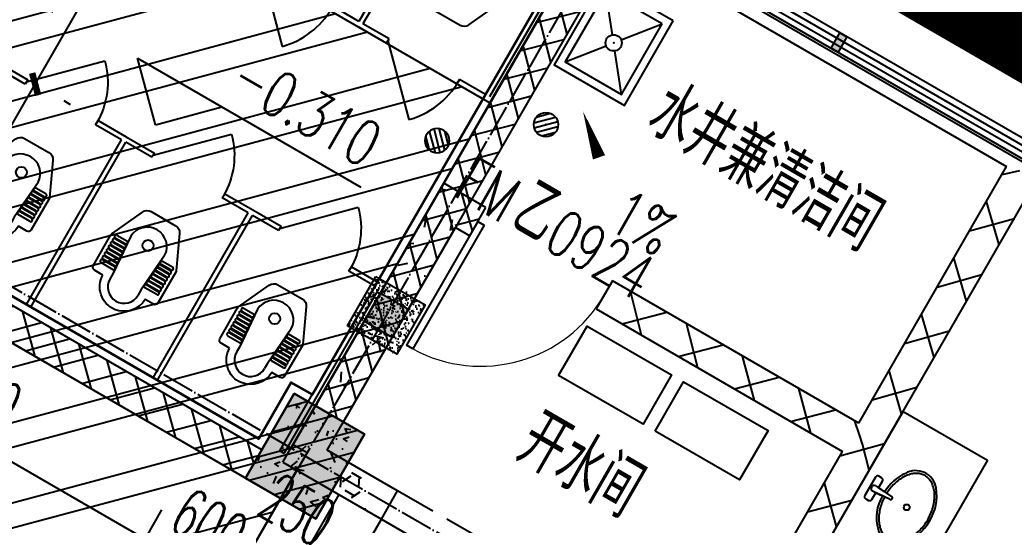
# Model space of a CAD drawing. Header units: millimetres. Extents: x 216654360 to 218309126, y 218099985 to 219647706.
# Drawn here: x 217932812 to 217938932, y 218953187 to 218956292 of the extents above; entities that cross this region are included whole.
import ezdxf
from ezdxf.xclip import XClip

# ---------------------------------------------------------------- set-up
doc = ezdxf.new("R2010")
doc.units = ezdxf.units.MM
doc.header["$LTSCALE"] = 1000
doc.header["$XCLIPFRAME"] = 0
doc.linetypes.add('DASH', pattern=[0.35, 0.25, -0.1])
doc.linetypes.add('DOTE', pattern=[2.4200000000000004, 2, -0.2, 0.02, -0.2])
for name, color, linetype in [('A-ANNO-DIMS', 3, 'Continuous'), ('A-ANNO-DOTE', 1, 'DOTE'), ('A-ANNO-IDEN', 3, 'Continuous'), ('A-ANNO-IDEN-LEVL', 3, 'Continuous'), ('A-ANNO-TXT', 7, 'Continuous'), ('A-COLU', 2, 'Continuous'), ('A-COLU-CONC', 2, 'Continuous'), ('A-DOOR', 4, 'Continuous'), ('A-DOOR-FM', 181, 'Continuous'), ('A-DOOR-HOLE', 161, 'Continuous'), ('A-FLOR-SPCL', 245, 'Continuous'), ('A-FLOR-STRS', 51, 'Continuous'), ('A-FLOR-TPTN', 135, 'Continuous'), ('A-FM-IDEN', 181, 'Continuous'), ('A-WALL', 2, 'Continuous'), ('A-WALL-CURT', 111, 'Continuous'), ('A-WALL-FIL', 2, 'Continuous'), ('A-WALL-MSNW', 2, 'Continuous'), ('A-WALL-PATT', 252, 'Continuous'), ('A-WALL-SHEA', 2, 'Continuous'), ('PUB_HATCH', 8, 'Continuous'), ('PUB_TEXT', 7, 'Continuous'), ('WINDOW', 4, 'Continuous'), ('洁具', 7, 'Continuous'), ('现状植物', 3, 'Continuous')]:
    doc.layers.add(name, color=color, linetype=linetype)
doc.layers.add('内装控制线', color=6, linetype='Continuous', lineweight=35)
doc.styles.add('_TCH_DIM_T3', font='SIMPLEX.shx', dxfattribs={"width": 0.5647058823529413, "bigfont": 'GBCBIG.shx'})
doc.styles.add('A_DIM', font='SIMPLEX', dxfattribs={"width": 0.7, "bigfont": 'HZ'})
doc.styles.add('AUDIT_D_250603204042-0', font='SIMPLEX', dxfattribs={"width": 0.7, "bigfont": 'HZ'})
doc.styles.get("Standard").update_dxf_attribs({"font": 'gbenor.shx', "bigfont": 'gbcbig.shx'})
doc.dimstyles.new('_TCH_ARCH&&100', dxfattribs={"dimtxt": 297.5, "dimasz": 100, "dimexe": 250, "dimexo": 300, "dimgap": 126.25, "dimtad": 1, "dimdec": 0, "dimzin": 0, "dimdsep": 46, "dimtxsty": '_TCH_DIM_T3', "dimblk": 'ARCHTICK', "dimcen": 0.09, "dimclrt": 7, "dimazin": 2, "dimtfac": 1, "dimtdec": 0, "dimtix": 1, "dimtmove": 2, "dimatfit": 3, "dimfxl": 100, "dimtolj": 1, "dimtzin": 0, "dimarcsym": 0})
pattern_1 = [(45, (100, 0), (-100.0001016555733, 100.0001016555733), []), (135, (100, 0), (-100.0001016555733, -100.0001016555733), [])]
pattern_2 = [(45, (-6165679.106576437, -59482.65594915766), (-200.0002033111466, 200.0002033111467), []), (135, (-6165679.106576437, -59482.65594915766), (-200.0002033111467, -200.0002033111466), [])]
pattern_3 = [(0, (-6165525.106576437, -59848.65594915766), (600, 1200), [0, -1200]), (0, (-6166227.106576437, -60010.65594915766), (600, 1200), [0, -1200]), (0, (-6165837.106576437, -60022.65594915766), (600, 1200), [0, -1200]), (0, (-6165411.106576437, -59668.65594915766), (600, 1200), [0, -1200]), (0, (-6165909.106576437, -60082.65594915766), (600, 1200), [0, -1200]), (0, (-6165291.106576437, -58912.65594915766), (600, 1200), [0, -1200]), (0, (-6165657.106576437, -59008.65594915766), (600, 1200), [0, -1200]), (0, (-6165465.106576437, -59158.65594915766), (600, 1200), [0, -1200]), (0, (-6166443.106576437, -59182.65594915766), (600, 1200), [0, -1200]), (0, (-6165855.106576437, -59236.65594915766), (600, 1200), [0, -1200]), (0, (-6166083.106576437, -59542.65594915766), (600, 1200), [0, -1200]), (0, (-6166071.106576437, -59992.65594915766), (600, 1200), [0, -1200]), (0, (-6165621.106576437, -60040.65594915766), (600, 1200), [0, -1200]), (0, (-6165291.106576437, -59512.65594915766), (600, 1200), [0, -1200]), (0, (-6166413.106576437, -59698.65594915766), (600, 1200), [0, -1200]), (0, (-6166311.106576437, -59494.65594915766), (600, 1200), [0, -1200]), (0, (-6165843.106576437, -59578.65594915766), (600, 1200), [0, -1200]), (0, (-6166011.106576437, -59752.65594915766), (600, 1200), [0, -1200]), (0, (-6166107.106576437, -59356.65594915766), (600, 1200), [0, -1200]), (0, (-6165957.106576437, -58906.65594915766), (600, 1200), [0, -1200]), (0, (-6166365.106576437, -59950.65594915766), (600, 1200), [0, -1200]), (0, (-6165705.106576437, -59152.65594915766), (600, 1200), [0, -1200]), (0, (-6166263.106576437, -59134.65594915766), (600, 1200), [0, -1200]), (0, (-6166359.106576437, -58978.65594915766), (600, 1200), [0, -1200]), (130.601294, (-6165364.820860437, -59288.37023715767), (-2999.999966861969, 3600.000015739533), [52.683108, -22074.222]), (18.4349488, (-6165450.535144437, -59265.51309315766), (2999.999988936139, 1199.999991146445), [54.21048, -7535.2558]), (90, (-6165450.535144437, -59316.94166115766), (600.0000000000001, 1200), [51.428568, -2348.5713]), (161.565051, (-6165399.106576437, -59334.08452515766), (-3000.000015105215, 1199.999910544823), [54.21048, -7535.2558]), (53.1301023, (-6165399.106576437, -59334.08452515766), (600.0000011342403, 1199.99999943288), [57.14286, -5942.856999999999]), (135, (-6165353.392288437, -59945.51298915767), (-600.0000725322863, 1199.999918790402), [48.48732, -3345.6252]), (45, (-6165421.963720437, -59945.51298915767), (599.9999961647541, 1199.999995157935), [48.48732, -3345.6252]), (135, (-6165387.678004437, -59979.79878915766), (-600.0000725322863, 1199.999918790402), [48.48732, -3345.6252]), (45, (-6165387.678004437, -59979.79878915766), (599.9999961647541, 1199.999995157935), [48.48732, -3345.6252]), (116.565051, (-6165930.535096437, -59139.79880115766), (-0.0001043859734650709, 2399.999934707041), [63.88765199999999, -1277.753]), (180, (-6165959.106496437, -59082.65595315766), (-599.9999999999998, 1200), [68.571432, -1131.4285]), (63.43494880000001, (-6166056.249376437, -59139.79880115766), (5.432290706153253e-06, 2399.999988372672), [63.887652, -1277.753]), (116.565051, (-6166027.677976437, -59196.94166115766), (-0.0001043859734650709, 2399.999934707041), [63.88765199999999, -1277.753]), (0, (-6166027.677976437, -59196.94166115766), (600, 1200), [68.571432, -1131.4285]), (63.43494880000001, (-6165959.106496437, -59196.94166115766), (5.432290706153253e-06, 2399.999988372672), [63.887652, -1277.753]), (107.102728, (-6165479.106580437, -59545.51302915766), (-1799.999931184909, 6000.000009680287), [77.72269200000001, -32565.805]), (143.972626, (-6165501.963724437, -59471.22737715767), (-11399.99985547618, 8399.999990492668), [77.72269200000001, -16244.04]), (180, (-6165564.820864437, -59425.51308915766), (-599.9999999999998, 1200), [74.285712, -1125.7142]), (36.02737329999999, (-6165701.963716437, -59471.22737715767), (11399.99991575318, 8399.99990944439), [77.722692, -16244.04]), (71.5650511, (-6165724.820860437, -59539.79874915766), (1800.000009240657, 5999.99998966958), [72.280632, -7517.185600000001]), (107.102728, (-6165701.963716437, -59614.08450915766), (-1799.999931184909, 6000.000009680287), [77.72269200000001, -32565.805]), (143.972626, (-6165639.106576437, -59659.79874915766), (-11399.99985547618, 8399.999990492668), [77.72269200000001, -16244.04]), (0, (-6165639.106576437, -59659.79874915766), (600, 1200), [74.285712, -1125.7142]), (36.02737329999999, (-6165564.820864437, -59659.79874915766), (11399.99991575318, 8399.99990944439), [77.722692, -16244.04]), (71.5650511, (-6165501.963724437, -59614.08450915766), (1800.000009240657, 5999.99998966958), [72.280632, -7517.185600000001]), (150.255118, (-6165467.678008437, -58985.51309715767), (-1800.000004260273, 1199.999985130039), [46.07004, -9628.639200000001]), (90, (-6165507.678004437, -59008.37022915766), (600.0000000000001, 1200), [45.714288, -2354.2855]), (29.7448813, (-6165507.678004437, -59008.37022915766), (1800.000001060037, 1199.999994395642), [46.07004, -9628.639200000001]), (116.565051, (-6165747.678004437, -59836.94166915766), (-0.0001043859734650709, 2399.999934707041), [63.88765199999999, -1277.753]), (168.690067, (-6165776.249428437, -59779.79874915766), (-5400.000004006199, 1199.999969888218), [58.274508, -12179.371]), (41.18592510000001, (-6165879.106576437, -59808.37014915766), (14999.99990911732, 13199.99988457684), [60.743688, -25451.604]), (90, (-6165879.106576437, -59865.51306915766), (600.0000000000001, 1200), [57.14286, -2342.857]), (138.814074, (-6165833.392288437, -59905.51302915766), (-14999.99973338043, 13200.0000840726), [60.743688, -25451.604]), (16.6992442, (-6165833.392288437, -59905.51302915766), (19799.99985103278, 5999.99993715613), [59.6589, -24997.075]), (60.9453959, (-6165776.249428437, -59888.37018915766), (599.9999984077513, 1199.99998938541), [58.83217200000001, -24650.679]), (109.983106, (-6166250.535136437, -59334.08452515766), (-3000.000011299861, 8399.999977770043), [66.88400399999996, -28024.39499999999]), (155.556045, (-6166273.392256437, -59271.22737315766), (-7800.000029732115, 3599.999925205931), [69.045972, -28930.263]), (24.4439547, (-6166399.106536437, -59271.22737315766), (7800.000003890955, 3599.999982684802), [69.045972, -28930.263]), (70.01689340000001, (-6166421.963656438, -59334.08452515766), (3000.000009044286, 8399.999979161448), [66.88400399999999, -28024.395]), (109.983106, (-6166399.106536437, -59396.94166515766), (-3000.000011299861, 8399.999977770043), [66.88400399999996, -28024.39499999999]), (160.016893, (-6166336.249336437, -59419.79880915766), (-3000.000001763259, 1199.999945333349), [66.88400399999999, -13978.755]), (19.9831065, (-6166336.249336437, -59419.79880915766), (2999.999983528817, 1199.999998096056), [66.88400399999999, -13978.755]), (70.01689340000001, (-6166273.392256437, -59396.94166515766), (3000.000009044286, 8399.999979161448), [66.88400399999999, -28024.395]), (122.005383, (-6165804.820864437, -59442.65595315766), (-600.0000805229399, 1199.999938741572), [53.908464, -11266.868]), (18.4349488, (-6165884.820856437, -59414.08451715767), (2999.999988936139, 1199.999991146445), [54.21048, -7535.2558]), (90, (-6165884.820856437, -59465.51309715767), (600.0000000000001, 1200), [51.428568, -2348.5713]), (161.565051, (-6165833.392288437, -59482.65594915766), (-3000.000015105215, 1199.999910544823), [54.21048, -7535.2558]), (54.46232220000002, (-6165833.392288437, -59482.65594915766), (4199.999993914518, 5999.999991012131), [49.15614, -20596.423]), (116.565051, (-6166153.392256437, -59734.08450915766), (-0.0001043859734650709, 2399.999934707041), [63.88765199999999, -1277.753]), (180, (-6166181.963656438, -59676.94158915766), (-599.9999999999998, 1200), [62.85714, -1137.1428]), (59.0362434, (-6166279.106536437, -59734.08450915766), (600.000001953063, 1199.999994175555), [66.63945599999997, -13927.64399999999]), (120.963756, (-6166244.820856437, -59791.22730915766), (-600.0000819959288, 1199.999944893199), [66.639456, -13927.644]), (0, (-6166244.820856437, -59791.22730915766), (600, 1200), [62.85714, -1137.1428]), (63.43494880000001, (-6166181.963656438, -59791.22730915766), (5.432290706153253e-06, 2399.999988372672), [63.887652, -1277.753])]

# ---------------------------------------------------------------- blocks, each defined once
blk = doc.blocks.new('123sfg')
at = {"layer": 'A-FLOR-STRS', "color": 1, "linetype": 'DASH', "const_width": 0.5}
blk.add_lwpolyline([(-435.7520347369718, -1148.388286254316), (-511.1115516244317, -1148.388286254316), (-511.3552337155952, -1165.729753827507), (-511.0830312329153, -1166.330356907861), (-509.862566358549, -1167.165920006349), (-509.899666979044, -1175.035179553675), (-511.2151629207592, -1175.819181181321), (-511.5013152034771, -1176.37444855023), (-511.8447741047139, -1217.800621691689), (-511.7709169440395, -1218.378271135507), (-511.5875886529493, -1218.902143048302), (-509.7669051376688, -1219.661976483888), (-509.385862355567, -1219.696680274913), (-508.9938257462936, -1221.561295600962), (-505.3071537641226, -1224.627778107655), (-496.1454937860653, -1225.778210952126), (-492.040455449508, -1227.508854247053), (-490.6770727478661, -1229.040993421052), (-491.1780902189776, -1234.403478215337), (-491.8354530945844, -1240.873174603801), (-495.3054724940848, -1245.831589563697), (-496.0934880015939, -1248.609740337537), (-498.2702817226327, -1262.571470302767), (-497.9822436700924, -1324.142034435703)], dxfattribs=at)
blk = doc.blocks.new('$plan$00003675')
at = {"layer": '洁具'}
for p, q in [((-9.98338611170766, -147.294690905168), (-18.82544915616745, -28.28810855087067)), ((18.82544915616745, -28.28810855087067), (9.98338611170766, -147.294690905168))]:
    blk.add_line(p, q, dxfattribs=at)
blk.add_lwpolyline([(17.21227861373336, -50), (65, -50, 0.4142135623731127), (80, -35), (80, -15, 0.414213562373095), (65, 0), (-65, 0, 0.4142135623732016), (-80, -15), (-80, -35, 0.4142135623730063), (-65, -50), (-17.21227861376246, -50), (-13.73909019282655, -94.74391506761822, 0.2000820524666615), (-205.3503878256015, -174.0703925840789, 0.4238671991985411), (-199.3807477268856, -351.3191037219549, 0.3580938266346115), (193.8476373472295, -356.7566292069932, 0.5197597231666006), (176.7114247889185, -147.82478565368, 0.149540415780804), (13.88741631114317, -94.74979396126946), (17.21227861375155, -50)], format="xyb", close=True, dxfattribs=at)
blk.add_circle((0, -259.4733301022789), 18, dxfattribs=at)
for centre, radius, start, end in [((0, -28.28810855087067), 18.82544915616847, 0, 180), ((0, -146.7184949795628), 9.999999999999993, 183.3031889674213, 356.6968110325787)]:
    blk.add_arc(centre, radius, start, end, dxfattribs=at)
blk.add_open_spline([(-13.14822788414313, -109.7322732743196), (-20.7509004426538, -110.0319813943352), (-28.33031368351658, -110.5918585287436), (-49.08088720074738, -112.8465895592817), (-62.11829754058272, -115.0825559898658), (-87.37283540482167, -121.0667427790177), (-99.58942610296072, -124.814915873154), (-122.8036876142432, -133.6808774613892), (-133.8007311488909, -138.7985351800889), (-154.2229395394097, -150.2042050586606), (-163.6473495682003, -156.491851335275), (-180.6376634400513, -169.9883260680363), (-188.2028132991982, -177.1962519229855), (-201.2777944742993, -192.2519365710759), (-206.7875049107242, -200.0980508594366), (-215.6608816990629, -216.1545459485205), (-219.0260712762829, -224.3634254444187), (-223.6082160471997, -240.9281328006036), (-224.8276779515145, -249.2848460216337), (-225.1383386410307, -266.0038757433067), (-224.2297883689462, -274.3692483405466), (-220.2727095857845, -290.9750951724272), (-217.2217886728176, -299.2169097594451), (-208.9727471965598, -315.3753498761944), (-203.7728400524647, -323.2906783857907), (-191.297874393058, -338.5267015632999), (-184.0227537697356, -345.8456745357398), (-167.5777162456943, -359.6041310970904), (-158.4085167507001, -366.0426055415737), (-138.4502176309761, -377.78353496005), (-127.6618883671763, -383.0855677186046), (-104.8102462445386, -392.3459497228905), (-92.74757826223504, -396.304146716051), (-67.74057017016457, -402.7255575730233), (-54.79677671569516, -405.1887167852692), (-28.45151007635286, -408.527677898237), (-15.05053532638703, -409.403460406611), (11.76991484969039, -409.5351461433165), (25.18890587295755, -408.7910486900946), (51.60564455433632, -405.7105612723244), (64.60289599583484, -403.3741888751101), (89.75045285740634, -397.1966023347632), (101.9002172505134, -393.3554385777534), (124.9565523744968, -384.314646852974), (135.8624881856667, -379.1151587245695), (156.0818092309928, -367.5604636854696), (165.3944324805634, -361.2056466440699), (182.1455632552097, -347.592239756239), (189.583331171918, -340.3345987892972), (202.3944621394039, -325.1979150525003), (207.7677818664815, -317.3205532530119), (216.3660551335488, -301.2178188714315), (219.5926498521294, -292.9938645319489), (223.8990946956619, -276.4101294087595), (224.9814115243789, -268.0492616943229), (225.0181141273642, -251.3295727055956), (223.9725296014221, -242.9676827522781), (219.7399338182295, -226.3790894647536), (216.5504693527764, -218.151245352914), (208.0259609936038, -202.0364685594832), (202.6892447510618, -194.1509299904283), (189.9490060793469, -178.9929403833085), (182.5455053521728, -171.7221794650686), (165.8587992250395, -158.0778197156033), (156.5763291231997, -151.7051823582005), (136.411818862427, -140.1108764674864), (125.5305425281986, -134.8896044565918), (102.5170506243594, -125.8022120829555), (90.38547205436043, -121.9362340948283), (65.2671605812211, -115.7069897765468), (52.28096986599849, -113.3437747042917), (30.50639608118217, -110.7581068582804), (21.84252989321249, -110.0750149733649), (13.14822788411402, -109.7322732743196)], degree=3, knots=[4.769666502918462, 4.769666502918462, 4.769666502918462, 4.769666502918462, 4.869141429382308, 4.869141429382308, 5.044300173666024, 5.044300173666024, 5.219458917949741, 5.219458917949741, 5.394617662233457, 5.394617662233457, 5.569776406517173, 5.569776406517173, 5.744935150800889, 5.744935150800889, 5.920093895084605, 5.920093895084605, 6.095252639368321, 6.095252639368321, 6.270411383652037, 6.270411383652037, 6.445570127935754, 6.445570127935754, 6.62072887221947, 6.62072887221947, 6.795887616503186, 6.795887616503186, 6.971046360786902, 6.971046360786902, 7.146205105070618, 7.146205105070618, 7.321363849354334, 7.321363849354334, 7.49652259363805, 7.49652259363805, 7.671681337921767, 7.671681337921767, 7.846840082205483, 7.846840082205483, 8.021998826489199, 8.021998826489199, 8.197157570772914, 8.197157570772914, 8.37231631505663, 8.37231631505663, 8.547475059340345, 8.547475059340345, 8.72263380362406, 8.72263380362406, 8.897792547907775, 8.897792547907775, 9.07295129219149, 9.07295129219149, 9.248110036475206, 9.248110036475206, 9.42326878075892, 9.42326878075892, 9.598427525042636, 9.598427525042636, 9.773586269326351, 9.773586269326351, 9.948745013610067, 9.948745013610067, 10.12390375789378, 10.12390375789378, 10.2990625021775, 10.2990625021775, 10.47422124646121, 10.47422124646121, 10.64937999074493, 10.64937999074493, 10.82453873502864, 10.82453873502864, 10.93829676503048, 10.93829676503048, 10.93829676503048, 10.93829676503048], dxfattribs=at)
blk = doc.blocks.new('A$Cbd128c3d')
at = {"layer": 'A-COLU'}
h = blk.add_hatch(color=256, dxfattribs=at)
h.dxf.hatch_style = 1
h.paths.add_polyline_path([(3599.999999999942, -240), (4099.999999999942, -240), (4099.999999999942, -840), (3599.999999999942, -840)])
blk.add_lwpolyline([(3599.999999999942, -240), (4099.999999999942, -240), (4099.999999999942, -840), (3599.999999999942, -840)], close=True, dxfattribs=at)
blk = doc.blocks.new('2929sk')
at = {"layer": 'A-ANNO-DOTE', "ltscale": 0.1}
for p, q in [((-25708.41759934928, -98506.28522877552), (-25708.41759934928, -79972.76195832115)), ((-16719.25256192591, -91672.76195832115), (-75808.41759934928, -91672.76195832127))]:
    blk.add_line(p, q, dxfattribs=at)
at = {"rotation": 180}
blk.add_blockref('A$Cbd128c3d', (-21858.41759934928, -92212.76195832115), dxfattribs=at)
blk = doc.blocks.new('25tqdryui')
at = {"layer": 'A-COLU-CONC'}
h = blk.add_hatch(dxfattribs=at)
h.set_pattern_fill('混凝土', scale=10)
h.set_pattern_definition([(49.99999999999999, (0, 0), (71.72601826007535, -6.275213498259511), [7.5, -82.5]), (355, (0, 0), (-13.8751333613, 75.21921337000119), [6, -66]), (100.4514, (5.977168000000001, -0.522934), (57.85093817140216, 68.94395420609536), [6.374019000000001, -70.1142112]), (46.18420000000002, (0, 20), (106.7241048625644, -16.55190143290181), [11.25, -123.75]), (96.6356, (8.8936745, 18.6206693), (93.46627055487033, 97.41178709004417), [9.561028799999999, -105.1713]), (351.1842, (0, 20), (93.46619451336272, 97.41186009253246), [9, -99]), (21, (10, 15), (59.69070521184616, -40.26188906653388), [7.5, -82.5]), (326.0000000000001, (10, 15), (24.33153319215817, 72.5150045046853), [6, -66]), (71.4514, (14.9742233, 11.6448394), (84.02226285814899, 32.25304967099524), [6.374019000000001, -70.1142112]), (37.50000000000001, (0, 0), (1.215985531729067, 33.28938538313115), [0, -65.19999999999999, 0, -67, 0, -66.25]), (7.499999999999999, (0, 0), (26.30695374421486, 39.44117118823603), [0, -38.2, 0, -63.7, 0, -25.25]), (327.5, (-22.3, 0), (53.3822436172409, -2.255487173437976), [0, -25, 0, -78, 0, -103.5]), (317.5, (-32.3, 0), (58.31861693423862, 10.01049823323177), [0, -32.5, 0, -51.8, 0, -73.5])])
h.paths.add_polyline_path([(6523044.330466904, 268536.0957909399), (6523394.330466904, 268536.0957909399), (6523394.330466904, 268186.0957909399), (6523044.330466904, 268186.0957909399)])
h = blk.add_hatch(color=256, dxfattribs=at)
h.dxf.hatch_style = 1
h.paths.add_polyline_path([(6523119.330466904, 268461.0957909399), (6523319.330466904, 268461.0957909399), (6523319.330466904, 268261.0957909399), (6523119.330466904, 268261.0957909399)])
at = {"layer": 'A-COLU'}
for points in [[(6523044.330466904, 268536.0957909399), (6523394.330466904, 268536.0957909399), (6523394.330466904, 268186.0957909399), (6523044.330466904, 268186.0957909399)], [(6523119.330466904, 268461.0957909399), (6523319.330466904, 268461.0957909399), (6523319.330466904, 268261.0957909399), (6523119.330466904, 268261.0957909399)], [(6523119.330466904, 268461.0957909399), (6523319.330466904, 268461.0957909399), (6523319.330466904, 268261.0957909399), (6523119.330466904, 268261.0957909399)]]:
    blk.add_lwpolyline(points, close=True, dxfattribs=at)
blk = doc.blocks.new('123arrt')
at = {"layer": 'A-COLU'}
blk.add_blockref('25tqdryui', (4875.163105784915, 0), dxfattribs=at)
blk = doc.blocks.new('234eryayyui')
h = blk.add_hatch(color=251)
h.dxf.hatch_style = 1
h.paths.add_polyline_path([(6065420.674966354, 42391.641019584), (6065470.674966354, 42391.641019584), (6065470.67447537, 42281.641019584), (6065420.67447537, 42281.641019584)])
at = {"layer": 'WINDOW'}
blk.add_lwpolyline([(6065420.674966354, 42391.641019584), (6065470.674966354, 42391.641019584), (6065470.67447537, 42281.641019584), (6065420.67447537, 42281.641019584)], close=True, dxfattribs=at)
blk = doc.blocks.new('124ety6')
at = {"layer": 'A-COLU-CONC', "color": 7}
blk.add_blockref('234eryayyui', (8675.15709911734, 2.620882878545672e-06), dxfattribs=at)
blk = doc.blocks.new('$lvtry$00000191')
at = {"color": 0}
for p, q in [((-250, -50, 1e-08), (-39.04344047215272, -218.7652476222793, 1e-08)), ((39.04344047215272, -218.7652476222793, 1e-08), (250, -50, 1e-08)), ((-250, -450, 1e-08), (-39.04344047215272, -281.2347523777207, 1e-08)), ((39.04344047215272, -281.2347523777244, 1e-08), (250, -450, 1e-08))]:
    blk.add_line(p, q, dxfattribs=at)
at = {"color": 0, "elevation": 1e-08}
for points in [[(300, -500), (300, 0), (-300, 0), (-300, -500)], [(250, -450), (250, -50), (-250, -50), (-250, -450)]]:
    blk.add_lwpolyline(points, close=True, dxfattribs=at)
at = {"color": 0}
blk.add_circle((0, -250, 1e-08), 50, dxfattribs=at)
for p in [(0, -50, 1e-08), (0, -250, 1e-08)]:
    blk.add_point(p, dxfattribs=at)
blk = doc.blocks.new('$lvtry$00000171')
for p, q in [((-74.24621202462731, 10.60660171788186), (-10.60660171788186, 74.24621202462731)), ((-69.81875867368217, -27.39235180270043), (27.39235180242758, 69.81875867368217)), ((-53.03300858900184, -53.03300858886359), (53.03300858900184, 53.03300858886359)), ((-27.39235180242758, -69.81875867368217), (69.81875867368217, 27.39235180270043)), ((10.60660171788186, -74.24621202462731), (74.24621202462731, -10.60660171788186))]:
    blk.add_line(p, q)
blk.add_circle((0, 0), 75)
blk.add_point((0, 0))
blk = doc.blocks.new('$DorLib2D$00000114')
at = {"color": 0}
blk.add_line((0.4999999999999964, 3.552713678800501e-15), (-0.2071067811864751, 0.7071067811864857), dxfattribs=at)
blk.add_arc((0.5000000000013856, -1.154631945610163e-12), 1.000000000001696, 135, 180, dxfattribs=at)
blk = doc.blocks.new('$plan$00002878')
at = {"layer": '洁具', "color": 0}
for p, q in [((-197.5893991584308, -230.0463587915583), (-127.0837779579451, -230.0463587915583)), ((-120, -192.5), (-100, -450.0000000000291)), ((120, -192.5), (100, -450.0000000000291)), ((197.5893991584308, -230.0463587915583), (127.0837779579451, -230.0463587915583)), ((-197.5893991584016, -250.0463587915583), (-127.0837779579451, -250.0463587915583)), ((-197.5893991584308, -255.0463587915583), (-125.1420303851191, -255.0463587915583)), ((-197.5893991584016, -275.0463587915583), (-125.1420303851191, -275.0463587915292)), ((-197.5893991584308, -280.0463587915583), (-123.200282812264, -280.0463587915583)), ((-197.5893991584016, -300.0463587915583), (-123.2002828122932, -300.0463587915583)), ((-197.5893991584308, -305.0463587915583), (-121.2585352394963, -305.0463587915583)), ((197.5893991584308, -305.0463587915583), (121.2585352394963, -305.0463587915583)), ((197.5893991584308, -280.0463587915583), (123.200282812264, -280.0463587915583)), ((197.5893991584016, -300.0463587915583), (123.2002828122932, -300.0463587915583)), ((197.5893991584308, -255.0463587915583), (125.1420303851191, -255.0463587915583)), ((197.5893991584016, -275.0463587915583), (125.1420303851191, -275.0463587915292)), ((197.5893991584016, -250.0463587915583), (127.0837779579451, -250.0463587915583)), ((-197.5893991584016, -325.0463587915583), (-121.2585352394963, -325.0463587915583)), ((-197.5893991584308, -330.0463587915583), (-119.3167876666703, -330.0463587915583)), ((-197.5893991584016, -350.0463587915583), (-119.3167876666703, -350.0463587915583)), ((-197.5893991584308, -355.0463587915583), (-117.3750400938734, -355.0463587915583)), ((197.5893991584308, -355.0463587915583), (117.3750400938734, -355.0463587915583)), ((197.5893991584308, -330.0463587915583), (119.3167876666703, -330.0463587915583)), ((197.5893991584016, -350.0463587915583), (119.3167876666703, -350.0463587915583)), ((197.5893991584016, -325.0463587915583), (121.2585352394963, -325.0463587915583)), ((-197.5893991584016, -375.0463587915583), (-117.3750400938443, -375.0463587915583)), ((-197.5893991584308, -380.0463587915583), (-115.4332925210474, -380.0463587915583)), ((-197.5893991584016, -400.0463587915583), (-115.4332925210474, -400.0463587915583)), ((-197.5893991584308, -405.0463587915583), (-113.4915449482214, -405.0463587915583)), ((-197.5893991584016, -425.0463587915583), (-113.4915449482214, -425.0463587915583)), ((197.5893991584308, -405.0463587915583), (113.4915449482214, -405.0463587915583)), ((197.5893991584016, -425.0463587915583), (113.4915449482214, -425.0463587915583)), ((197.5893991584308, -380.0463587915583), (115.4332925210474, -380.0463587915583)), ((197.5893991584016, -400.0463587915583), (115.4332925210474, -400.0463587915583)), ((197.5893991584016, -375.0463587915583), (117.3750400938443, -375.0463587915583)), ((-100, -450.0000000000291), (-100, -486.3435219620296)), ((100, -450.0000000000291), (100, -486.3435219620296))]:
    blk.add_line(p, q, dxfattribs=at)
at = {"layer": '洁具'}
blk.add_lwpolyline([(-149.9999999999927, -486.3435219620296), (-210, -486.3435219620296, -0.4142135623729885), (-230, -466.3435219620296), (-230, -246.872255150869, -0.1080307041366527), (-228.1755325925624, -238.5265967001105), (-132.0295949985448, -29.1358538731256, -0.2930686843997553), (-86.59076351713156, 0), (86.59076351713156, 0, -0.2930686843997489), (132.0295949985448, -29.13585387312196), (228.1755325925624, -238.5265967001105, -0.1080307041366528), (230, -246.872255150869), (230, -466.3435219620296, -0.4142135623730951), (210, -486.3435219620296), (150, -486.3435219620296, -0.3704769387679618), (17.71147033309717, -633.7350115449481, -0.4404284666695213)], format="xyb", close=True, dxfattribs=at)
at = {"layer": '洁具', "color": 0}
blk.add_circle((0.6473819928360172, -190), 33.93437923681224, dxfattribs=at)
for centre, radius, start, end in [((-0.6006167570449179, -198.289265411353), 119.539651634164, 89.71212104449961, 177.2240986931284), ((0.600616757030366, -198.289265411353), 119.539651634164, 2.77590130687156, 90.28787895550037), ((-197.5893991584016, -240.0463587915583), 10, 90, 270), ((-127.0837779579451, -240.0463587915583), 10, 270, 90), ((127.0837779579451, -240.0463587915583), 10, 90, 270), ((197.5893991584016, -240.0463587915583), 10, 270, 90), ((-197.5893991584308, -265.0463587915583), 10, 90, 270), ((-197.5893991584308, -290.0463587915583), 10, 90, 270), ((-197.5893991584308, -315.0463587915583), 10, 90, 270), ((-125.1420303851191, -265.0463587915292), 10, 270, 90), ((-123.200282812264, -290.0463587915583), 10, 270, 90), ((-121.2585352394963, -315.0463587915583), 10, 270, 90), ((121.2585352394963, -315.0463587915583), 10, 90, 270), ((123.200282812264, -290.0463587915583), 10, 90, 270), ((125.1420303851191, -265.0463587915292), 10, 90, 270), ((197.5893991584308, -265.0463587915583), 10, 270, 90), ((197.5893991584308, -290.0463587915583), 10, 270, 90), ((197.5893991584308, -315.0463587915583), 10, 270, 90), ((-197.5893991584308, -340.0463587915583), 10, 90, 270), ((-197.5893991584308, -365.0463587915583), 10, 90, 270), ((-119.3167876666703, -340.0463587915583), 10, 270, 90), ((-117.3750400938443, -365.0463587915583), 10, 270, 90), ((117.3750400938443, -365.0463587915583), 10, 90, 270), ((119.3167876666703, -340.0463587915583), 10, 90, 270), ((197.5893991584308, -340.0463587915583), 10, 270, 90), ((197.5893991584308, -365.0463587915583), 10, 270, 90), ((-197.5893991584308, -390.0463587915583), 10, 90, 270), ((-197.5893991584308, -415.0463587915583), 10, 90, 270), ((-115.4332925210474, -390.0463587915583), 10, 270, 90), ((-113.4915449482214, -415.0463587915583), 10, 270, 90), ((113.4915449482214, -415.0463587915583), 10, 90, 270), ((115.4332925210474, -390.0463587915583), 10, 90, 270), ((197.5893991584308, -390.0463587915583), 10, 270, 90), ((197.5893991584308, -415.0463587915583), 10, 270, 90), ((0, -484.9908518361335), 100.0091481639029, 180.7749756292411, 359.2250243707589)]:
    blk.add_arc(centre, radius, start, end, dxfattribs=at)
blk = doc.blocks.new('A$C64048149')
at = {"layer": 'A-WALL-FIL'}
for p, q in [((-1261.44660982769, 1338.55339084068), (-1261.446609811857, 168.5533906712662)), ((-1261.446609854698, 1338.553390655012), (-1231.446609854698, 1338.553390653702)), ((-1231.446609865874, 1338.5533908332), (-1231.446609999985, 168.5533906968776)), ((-361.4466098546982, 1338.553390616071), (-361.4466099468991, 168.5533906535129)), ((-361.4466098546982, 1338.553390609901), (-331.4466098546982, 1338.553390608591)), ((-331.4466098546982, 1338.553390608591), (-331.4466099450365, 168.5533907719073)), ((-1046.446609068662, 138.5533906877681), (-1246.446609868668, 138.5533906575001)), ((-1231.446609999985, 168.5533906968776), (-1046.446609067731, 168.5533905499324)), ((-1046.446609067731, 168.5533905499324), (-1046.446609068662, 138.5533906877681)), ((-546.4466090686619, 138.5533906622441), (-546.4466090677306, 168.5533905244374)), ((-546.4466090677306, 168.5533905244374), (-361.4466099468991, 168.5533906535129)), ((-346.4466098733246, 138.553390612331), (-546.4466090686619, 138.5533906622441))]:
    blk.add_line(p, q, dxfattribs=at)
at = {"layer": 'A-DOOR', "xscale": -499.9999999999999, "yscale": 499.9999999999999, "zscale": 499.9999999999999, "rotation": 179.9999999971277}
blk.add_blockref('$DorLib2D$00000114', (-796.4466093713418, 153.5533906348719), dxfattribs=at)
at = {"layer": 'A-FLOR-TPTN', "rotation": 179.9999999938692}
blk.add_blockref('$plan$00002878', (-796.4466098584235, 460.1788833847604), dxfattribs=at)
blk = doc.blocks.new('13etrt5')
at = {"layer": 'A-WALL-PATT'}
h = blk.add_hatch(dxfattribs=at)
h.set_pattern_fill('钢筋混凝土', color=256, scale=50, style=0)
h.set_pattern_definition([(45, (0, 0), (-88.38834764831843, 88.38834764831844), []), (49.99999999999999, (0, 0), (358.6300913003767, -31.37606749129755), [37.5, -412.5]), (355, (0, 0), (-69.3756668065, 376.0960668500059), [30, -330]), (100.4514, (29.88584, -2.61467), (289.2546908570108, 344.7197710304768), [31.870095, -350.571056]), (46.18420000000002, (0, 100), (533.6205243128222, -82.75950716450905), [56.24999999999999, -618.7499999999999]), (96.6356, (44.4683725, 93.1033465), (467.3313527743517, 487.0589354502209), [47.805144, -525.8565]), (351.1842, (0, 100), (467.3309725668136, 487.0593004626623), [45, -495]), (21, (50, 75), (298.4535260592309, -201.3094453326694), [37.5, -412.5]), (326.0000000000001, (50, 75), (121.6576659607909, 362.5750225234265), [30, -330]), (71.4514, (74.8711165, 58.224197), (420.111314290745, 161.2652483549762), [31.870095, -350.571056]), (37.50000000000001, (0, 0), (6.079927658645334, 166.4469269156558), [0, -326, 0, -335, 0, -331.25]), (7.499999999999999, (0, 0), (131.5347687210743, 197.2058559411801), [0, -191, 0, -318.5, 0, -126.25]), (327.5, (-111.5, 0), (266.9112180862045, -11.27743586718988), [0, -125, 0, -390, 0, -517.5]), (317.5, (-161.5, 0), (291.5930846711931, 50.05249116615887), [0, -162.5, 0, -259, 0, -367.5])])
h.paths.add_polyline_path([(6034434.666021422, 53762.28041708402), (6033934.666021422, 53762.28041708402), (6033934.666021422, 53162.28041708402), (6034434.666021422, 53162.28041708402)])
at = {"layer": 'PUB_HATCH'}
h = blk.add_hatch(dxfattribs=at)
h.set_pattern_fill('多孔材料', color=256, scale=50, style=0)
h.set_pattern_definition(pattern_1)
h.paths.add_polyline_path([(6034084.667115241, 53762.28041708402), (6034284.667115241, 53762.28041708402), (6034284.670390617, 56962.28033904941), (6034084.670390617, 56962.2805437604)])
h = blk.add_hatch(dxfattribs=at)
h.set_pattern_fill('多孔材料', color=256, scale=50, style=0)
h.set_pattern_definition(pattern_1)
h.paths.add_polyline_path([(6030834.666021422, 53362.28041708448), (6030834.666021422, 53162.28041708448), (6033934.666021422, 53162.28041708448), (6033934.666021422, 53362.28041708448)])
at = {"layer": 'A-COLU'}
for p, q in [((6034434.666021422, 53762.28041708402), (6033934.666021422, 53762.28041708402)), ((6033934.666021422, 53762.28041708402), (6033934.666021422, 53162.28041708402)), ((6034434.666021422, 53162.28041708402), (6034434.666021422, 53762.28041708402)), ((6033934.666021422, 53162.28041708402), (6034434.666021422, 53162.28041708402))]:
    blk.add_line(p, q, dxfattribs=at)
at = {"layer": 'A-WALL-FIL'}
for p, q in [((6034084.667115243, 53762.28041699219), (6034084.670390617, 56962.2805437604)), ((6034284.66711524, 53762.28041699219), (6034284.670390617, 56962.28033904941)), ((6033934.666021423, 53362.28041709024), (6030834.666021423, 53362.28041709359)), ((6033934.666021423, 53162.28041708218), (6030834.666021423, 53162.2804170832))]:
    blk.add_line(p, q, dxfattribs=at)
at = {"layer": '内装控制线'}
blk.add_lwpolyline([(6028005.738030497, 53162.28041708448), (6028005.738030495, 53412.28031533047), (6026934.486976788, 53412.28051887398), (6026934.486976791, 56962.28056744695), (6027109.495358438, 56962.28036389919), (6027109.497503495, 57112.28039290324), (6029334.79178951, 57112.28039283041), (6029334.79104424, 55837.28041716715), (6029534.790574184, 55837.28041710434), (6029534.803700834, 57112.30153408624), (6034034.729555161, 57112.25925165002), (6034034.728416879, 53812.28041708402), (6033884.666021422, 53812.28041708402), (6033884.666021422, 53412.2795757967), (6029534.790809142, 53412.28041723857), (6029534.790809157, 54162.28046566929), (6029334.790809156, 54162.28046567575), (6029334.790809169, 53412.28041709062), (6029064.79080915, 53412.28041708929), (6029064.790809148, 53120.39379162661)], dxfattribs=at)
at = {"xscale": -1}
for p in [(6031903.283221806, 55773.71403554577), (6032803.283221846, 55773.71403564893)]:
    blk.add_blockref('A$C64048149', p, dxfattribs=at)
at = {"rotation": 180}
for p in [(6031003.282560505, 54750.83328217489), (6031903.282560544, 54750.83328207173), (6032803.282560583, 54750.83328196857)]:
    blk.add_blockref('A$C64048149', p, dxfattribs=at)
at = {"layer": 'A-FLOR-SPCL'}
for name, p, rotation in [('$lvtry$00000191', (6034309.680247724, 56612.08645994389, -1e-08), 89.99999998701225), ('$lvtry$00000171', (6034449.975463122, 55968.21690066042), 359.9731364711365)]:
    blk.add_blockref(name, p, dxfattribs=dict(at, rotation=rotation))
at = {"layer": 'A-FLOR-SPCL', "xscale": -0.9999999999999971, "rotation": 359.9242662331941}
blk.add_blockref('$lvtry$00000171', (6033919.369415262, 55548.31209680851), dxfattribs=at)
blk = doc.blocks.new('_ArchTick')
at = {"color": 0, "linetype": 'ByBlock', "const_width": 0.4}
blk.add_lwpolyline([(-0.5, -0.5), (0.5, 0.5)], dxfattribs=at)
blk = doc.blocks.new('*D272')
at = {"layer": 'A-ANNO-DIMS', "color": 0, "lineweight": -2, "transparency": 16777216}
for p, q in [((6069963.83313681, 38391.64098295205), (6069963.83313681, 39641.64049397221)), ((6070166.632107995, 39641.64049397221), (6070213.83313681, 39641.64049397221)), ((6070166.631359243, 38391.64098295205), (6070213.83313681, 38391.64098295205))]:
    blk.add_line(p, q, dxfattribs=at)
at = {"layer": 'Defpoints', "color": 0, "transparency": 16777216}
for p in [(6069866.632107995, 39641.64049397221), (6069963.83313681, 39641.64049397221), (6069866.631359243, 38391.64098295205)]:
    blk.add_point(p, dxfattribs=at)
at = {"layer": 'A-ANNO-DIMS', "color": 0, "lineweight": -2, "transparency": 16777216, "xscale": 100, "yscale": 100, "zscale": 100}
for p, rotation in [((6069963.83313681, 39641.64049397221), 90), ((6069963.83313681, 38391.64098295205), 270)]:
    blk.add_blockref('_ArchTick', p, dxfattribs=dict(at, rotation=rotation))
at = {"layer": 'A-ANNO-DIMS', "color": 7, "transparency": 16777216, "insert": (6069688.83313681, 39016.64073846311), "char_height": 297.5, "attachment_point": 5, "rotation": 90, "style": '_TCH_DIM_T3'}
blk.add_mtext('\\A1;1250', dxfattribs=at)
blk = doc.blocks.new('*D273')
at = {"layer": 'A-ANNO-DIMS', "color": 0, "lineweight": -2, "transparency": 16777216}
for p, q in [((6069963.833900534, 39641.64049397215), (6069963.833900534, 40941.62802854132)), ((6070166.63288669, 40941.62802854132), (6070213.833900534, 40941.62802854132)), ((6070166.632107995, 39641.64049397215), (6070213.833900534, 39641.64049397215))]:
    blk.add_line(p, q, dxfattribs=at)
at = {"layer": 'Defpoints', "color": 0, "transparency": 16777216}
for p in [(6069866.63288669, 40941.62802854132), (6069963.833900534, 40941.62802854132), (6069866.632107995, 39641.64049397215)]:
    blk.add_point(p, dxfattribs=at)
at = {"layer": 'A-ANNO-DIMS', "color": 0, "lineweight": -2, "transparency": 16777216, "xscale": 100, "yscale": 100, "zscale": 100}
for p, rotation in [((6069963.833900534, 40941.62802854132), 90), ((6069963.833900534, 39641.64049397215), 270)]:
    blk.add_blockref('_ArchTick', p, dxfattribs=dict(at, rotation=rotation))
at = {"layer": 'A-ANNO-DIMS', "color": 7, "transparency": 16777216, "insert": (6069688.833900534, 40291.63426125771), "char_height": 297.5, "attachment_point": 5, "rotation": 90, "style": '_TCH_DIM_T3'}
blk.add_mtext('\\A1;1300', dxfattribs=at)
blk = doc.blocks.new('*D401')
at = {"layer": 'A-ANNO-DIMS', "color": 0, "lineweight": -2, "transparency": 16777216}
for p, q in [((6072545.844556831, 37763.22272731875), (6072545.844556831, 37308.11598626612)), ((6072795.844556831, 37763.22272731875), (6072795.844556831, 37308.11598626612)), ((6072545.844556831, 37558.11598626612), (6072445.844556831, 37558.11598626612)), ((6072545.844556831, 37558.11598626612), (6072795.844556831, 37558.11598626612)), ((6072795.844556831, 37558.11598626612), (6072895.844556831, 37558.11598626612))]:
    blk.add_line(p, q, dxfattribs=at)
at = {"layer": 'Defpoints', "color": 0, "transparency": 16777216}
for p in [(6072545.844556831, 38063.22272731875), (6072795.844556831, 38063.22272731875), (6072795.844556831, 37558.11598626612)]:
    blk.add_point(p, dxfattribs=at)
at = {"layer": 'A-ANNO-DIMS', "color": 0, "lineweight": -2, "transparency": 16777216, "xscale": 100, "yscale": 100, "zscale": 100}
blk.add_blockref('_ArchTick', (6072545.844556831, 37558.11598626612), dxfattribs=at)
at = {"layer": 'A-ANNO-DIMS', "color": 0, "lineweight": -2, "transparency": 16777216, "xscale": 100, "yscale": 100, "zscale": 100, "rotation": 180}
blk.add_blockref('_ArchTick', (6072795.844556831, 37558.11598626612), dxfattribs=at)
at = {"layer": 'A-ANNO-DIMS', "color": 7, "transparency": 16777216, "insert": (6072670.844556831, 38183.11598626612), "char_height": 297.5, "attachment_point": 5, "style": '_TCH_DIM_T3'}
blk.add_mtext('\\A1;250', dxfattribs=at)
blk = doc.blocks.new('*D402')
at = {"layer": 'A-ANNO-DIMS', "color": 0, "lineweight": -2, "transparency": 16777216}
for p, q in [((6071945.858122321, 37763.22272731875), (6071945.858122321, 37308.11598626612)), ((6072545.844556831, 37763.22272731875), (6072545.844556831, 37308.11598626612)), ((6071945.858122321, 37558.11598626612), (6071845.858122321, 37558.11598626612)), ((6071945.858122321, 37558.11598626612), (6072545.844556831, 37558.11598626612)), ((6072545.844556831, 37558.11598626612), (6072645.844556831, 37558.11598626612))]:
    blk.add_line(p, q, dxfattribs=at)
at = {"layer": 'Defpoints', "color": 0, "transparency": 16777216}
for p in [(6071945.858122321, 38063.22272731875), (6072545.844556831, 38063.22272731875), (6072545.844556831, 37558.11598626612)]:
    blk.add_point(p, dxfattribs=at)
at = {"layer": 'A-ANNO-DIMS', "color": 0, "lineweight": -2, "transparency": 16777216, "xscale": 100, "yscale": 100, "zscale": 100}
blk.add_blockref('_ArchTick', (6071945.858122321, 37558.11598626612), dxfattribs=at)
at = {"layer": 'A-ANNO-DIMS', "color": 0, "lineweight": -2, "transparency": 16777216, "xscale": 100, "yscale": 100, "zscale": 100, "rotation": 180}
blk.add_blockref('_ArchTick', (6072545.844556831, 37558.11598626612), dxfattribs=at)
at = {"layer": 'A-ANNO-DIMS', "color": 7, "transparency": 16777216, "insert": (6072245.851339576, 37833.11598626612), "char_height": 297.5, "attachment_point": 5, "style": '_TCH_DIM_T3'}
blk.add_mtext('\\A1;600', dxfattribs=at)
blk = doc.blocks.new('*D403')
at = {"layer": 'A-ANNO-DIMS', "color": 0, "lineweight": -2, "transparency": 16777216}
for p, q in [((6069195.844556832, 37763.22272731875), (6069195.844556832, 37308.11598626612)), ((6071945.858122321, 37763.22272731875), (6071945.858122321, 37308.11598626612)), ((6069195.844556832, 37558.11598626612), (6071945.858122321, 37558.11598626612))]:
    blk.add_line(p, q, dxfattribs=at)
at = {"layer": 'Defpoints', "color": 0, "transparency": 16777216}
for p in [(6069195.844556832, 38063.22272731875), (6071945.858122321, 38063.22272731875), (6071945.858122321, 37558.11598626612)]:
    blk.add_point(p, dxfattribs=at)
at = {"layer": 'A-ANNO-DIMS', "color": 0, "lineweight": -2, "transparency": 16777216, "xscale": 100, "yscale": 100, "zscale": 100, "rotation": 180}
blk.add_blockref('_ArchTick', (6069195.844556832, 37558.11598626612), dxfattribs=at)
at = {"layer": 'A-ANNO-DIMS', "color": 0, "lineweight": -2, "transparency": 16777216, "xscale": 100, "yscale": 100, "zscale": 100}
blk.add_blockref('_ArchTick', (6071945.858122321, 37558.11598626612), dxfattribs=at)
at = {"layer": 'A-ANNO-DIMS', "color": 7, "transparency": 16777216, "insert": (6070570.851339577, 37833.11598626612), "char_height": 297.5, "attachment_point": 5, "style": '_TCH_DIM_T3'}
blk.add_mtext('\\A1;2750', dxfattribs=at)
blk = doc.blocks.new('*D457')
at = {"layer": 'A-ANNO-DIMS', "color": 0, "lineweight": -2, "transparency": 16777216}
for p, q in [((6072770.832078493, 42645.68900444673), (6072770.832078493, 43070.74270527938)), ((6074120.832065471, 42645.68900444673), (6074120.832065471, 43070.74270527938)), ((6072770.832078493, 42820.74270527938), (6074120.832065471, 42820.74270527938))]:
    blk.add_line(p, q, dxfattribs=at)
at = {"layer": 'Defpoints', "color": 0, "transparency": 16777216}
for p in [(6074120.832065471, 42820.74270527938), (6072770.832078493, 42345.68900444673), (6074120.832065471, 42345.68900444673)]:
    blk.add_point(p, dxfattribs=at)
at = {"layer": 'A-ANNO-DIMS', "color": 0, "lineweight": -2, "transparency": 16777216, "xscale": 100, "yscale": 100, "zscale": 100, "rotation": 180}
blk.add_blockref('_ArchTick', (6072770.832078493, 42820.74270527938), dxfattribs=at)
at = {"layer": 'A-ANNO-DIMS', "color": 0, "lineweight": -2, "transparency": 16777216, "xscale": 100, "yscale": 100, "zscale": 100}
blk.add_blockref('_ArchTick', (6074120.832065471, 42820.74270527938), dxfattribs=at)
at = {"layer": 'A-ANNO-DIMS', "color": 7, "transparency": 16777216, "insert": (6073445.832071982, 43095.74270527938), "char_height": 297.5, "attachment_point": 5, "style": '_TCH_DIM_T3'}
blk.add_mtext('\\A1;1350', dxfattribs=at)
blk = doc.blocks.new('*D458')
at = {"layer": 'A-ANNO-DIMS', "color": 0, "lineweight": -2, "transparency": 16777216}
for p, q in [((6074120.832065471, 42645.68900444673), (6074120.832065471, 43070.74270527938)), ((6075470.83205245, 42645.68900444673), (6075470.83205245, 43070.74270527938)), ((6074120.832065471, 42820.74270527938), (6075470.83205245, 42820.74270527938))]:
    blk.add_line(p, q, dxfattribs=at)
at = {"layer": 'Defpoints', "color": 0, "transparency": 16777216}
for p in [(6075470.83205245, 42820.74270527938), (6074120.832065471, 42345.68900444673), (6075470.83205245, 42345.68900444673)]:
    blk.add_point(p, dxfattribs=at)
at = {"layer": 'A-ANNO-DIMS', "color": 0, "lineweight": -2, "transparency": 16777216, "xscale": 100, "yscale": 100, "zscale": 100, "rotation": 180}
blk.add_blockref('_ArchTick', (6074120.832065471, 42820.74270527938), dxfattribs=at)
at = {"layer": 'A-ANNO-DIMS', "color": 0, "lineweight": -2, "transparency": 16777216, "xscale": 100, "yscale": 100, "zscale": 100}
blk.add_blockref('_ArchTick', (6075470.83205245, 42820.74270527938), dxfattribs=at)
at = {"layer": 'A-ANNO-DIMS', "color": 7, "transparency": 16777216, "insert": (6074795.832058961, 43095.74270527938), "char_height": 297.5, "attachment_point": 5, "style": '_TCH_DIM_T3'}
blk.add_mtext('\\A1;1350', dxfattribs=at)
blk = doc.blocks.new('$DorLib2D$00000001')
for p, q in [((0.45, 0.9750000000000001), (0.5000000000000002, 0.9750000000000001)), ((0.45, 0), (0.45, 0.9750000000000001)), ((0.5, 0), (0.5, 0.9750000000000001)), ((0.5, 0), (0.45, 0))]:
    blk.add_line(p, q)
at = {"lineweight": 13}
blk.add_arc((0.475, 0), 0.975, 91.4692835813538, 180, dxfattribs=at)
blk = doc.blocks.new('A$C04836B57')
h = blk.add_hatch()
h.set_pattern_fill('ANSI32', color=251, scale=100)
h.set_pattern_definition([(45, (-6165879.106576437, -59482.65594915765), (-336.7596045400933, 336.7596045400933), []), (45, (-6165654.600076437, -59482.65594915765), (-336.7596045400933, 336.7596045400933), [])])
edge = h.paths.add_edge_path()
edge.add_line((-93806.74076194037, -23891.01582656463), (-100673.4373654258, -23891.01599156326))
edge.add_line((-100673.4373654258, -23891.01599156326), (-100673.4219870726, -17291.0197903212))
edge.add_line((-100673.4219870726, -17291.0197903212), (-98133.13709999435, -17291.01962532845))
edge.add_line((-98133.13709999435, -17291.01962532845), (-98133.13737810124, -18541.02919732087))
edge.add_line((-98133.13737810124, -18541.02919732087), (-93433.42846856453, -18541.02703158677))
edge.add_line((-93433.42846856453, -18541.02703158677), (-93433.42581176851, -17391.02929940046))
edge.add_line((-93433.42581176851, -17391.02929940046), (-93433.19577457756, -17391.04147912645))
edge.add_line((-93433.19577457756, -17391.04147912645), (-93433.20651115384, -20965.82024458147))
edge.add_line((-93433.20651115384, -20965.82024458147), (-93333.25523686316, -20965.81023058342))
edge.add_line((-93333.25523686316, -20965.81023058342), (-93333.26880235411, -23765.83032686323))
at = {"layer": 'PUB_HATCH'}
h = blk.add_hatch(dxfattribs=at)
h.set_pattern_fill('多孔材料', color=256, scale=100, style=0)
h.set_pattern_definition(pattern_2)
h.paths.add_polyline_path([(-90416.56330011692, -19212.74399104106), (-90283.22996815853, -19212.78583633795), (-90283.16321419366, -17290.97264289905), (-90383.16432044934, -17265.97310577592), (-90483.16321434546, -17290.97348596561), (-90483.22649261728, -19112.72305287333)])
h = blk.add_hatch(dxfattribs=at)
h.set_pattern_fill('加气混凝土', color=256, scale=100, style=0)
h.set_pattern_definition(pattern_3)
h.paths.add_polyline_path([(-93433.26481226459, -21091.22763166675), (-93233.25785920862, -20891.227631677), (-93233.20292639732, -19311.09250431316), (-93433.19596947823, -19110.97388435769)])
h = blk.add_hatch(dxfattribs=at)
h.set_pattern_fill('多孔材料', color=256, scale=100, style=0)
h.set_pattern_definition(pattern_2)
h.paths.add_polyline_path([(-93233.20292639732, -19311.09250431316), (-93133.25877954159, -19311.15176566368), (-93133.14019063953, -19111.15180081811), (-93433.19596947823, -19110.97388435769)])
h = blk.add_hatch(dxfattribs=at)
h.set_pattern_fill('多孔材料', color=256, scale=100, style=0)
h.set_pattern_definition(pattern_2)
h.paths.add_polyline_path([(-90483.22649261728, -19112.72305287333), (-92233.14034885168, -19111.68545087778), (-92233.25893775374, -19311.68541572334), (-90483.23343957681, -19312.7230839117), (-90416.56330011692, -19212.74399104106)])
h = blk.add_hatch(dxfattribs=at)
h.set_pattern_fill('多孔材料', color=256, scale=100, style=0)
h.set_pattern_definition(pattern_2)
h.paths.add_polyline_path([(-90383.28942654189, -20957.89429834249), (-90283.2882686574, -20891.22763167352), (-90283.22996815853, -19212.78583633815), (-90416.56330011692, -19212.743991041), (-90483.23343957681, -19312.7230839117), (-90483.28826876357, -20891.22763167701)])
h = blk.add_hatch(dxfattribs=at)
h.set_pattern_fill('加气混凝土', color=256, scale=100, style=0)
h.set_pattern_definition(pattern_3)
h.paths.add_polyline_path([(-93433.26481226459, -21091.22763166675), (-92733.26201962866, -21091.22763166683), (-92733.26201962866, -20891.22763167874), (-93233.25785920862, -20891.227631677)])
blk.add_lwpolyline([(-93806.74076194037, -23891.01582656463), (-100673.4373654258, -23891.01599156326), (-100673.4219870726, -17291.0197903212), (-98133.13709999435, -17291.01962532845), (-98133.13737810124, -18541.02919732087), (-93433.42846856453, -18541.02703158677), (-93433.42581176851, -17391.02929940046), (-93433.19577457756, -17391.04147912645), (-93433.20651115384, -20965.82024458147), (-93333.25523686316, -20965.81023058342), (-93333.26880235411, -23765.83032686323)])
blk.add_lwpolyline([(-100673.4264466753, -23891.01583479169), (-93333.26232536882, -23891.01536547297), (-93333.26171384845, -21291.01477746145), (-100673.425835155, -21291.01524678017)], close=True)
at = {"layer": 'A-ANNO-IDEN'}
blk.add_lwpolyline([(-92516.62526118197, -18640.56442819769, 0, 0, 0), (-92911.5878916923, -18299.74747011764, 0, 80.00000000000001, 0), (-92684.45932886377, -18495.73883713994, 0, 0, 0)], format="xyseb", dxfattribs=at)
at = {"layer": 'A-ANNO-IDEN-LEVL'}
for p, q in [((-95149.74658384547, -19687.32905953225), (-95449.74658384547, -19387.32905953225)), ((-95449.74658384547, -19387.32905953225), (-93861.74658384547, -19387.32905953225)), ((-95149.74658384547, -19687.32905953225), (-94849.74658384547, -19387.32905953225))]:
    blk.add_line(p, q, dxfattribs=at)
at = {"layer": 'A-DOOR-HOLE', "linetype": 'DASH'}
for p, q in [((-90733.26201961003, -20891.22763167696), (-92733.26201961003, -20891.22763167696)), ((-92733.26201961003, -21091.22763167696), (-90733.26201961003, -21091.22763167696))]:
    blk.add_line(p, q, dxfattribs=at)
at = {"layer": 'A-FLOR-SPCL'}
blk.add_lwpolyline([(-89683.27638739534, -18912.78583619533), (-89683.27638720907, -19962.78583715235), (-90283.27638720907, -19962.78583729661), (-90283.27638739627, -18912.78583633819)], close=True, dxfattribs=at)
at = {"layer": 'A-WALL'}
for p, q in [((-90483.22649261728, -19112.72305287333), (-90483.16321434546, -17290.97348596561)), ((-90283.22996815853, -19212.78583633795), (-90283.16321419366, -17290.97264289905)), ((-93433.26481226459, -21091.22763166675), (-93433.19596947823, -19110.97388435769)), ((-93133.14019063953, -19111.15180081811), (-93433.19596947823, -19110.97388435769)), ((-93133.25877954159, -19311.15176566368), (-93133.14019063953, -19111.15180081811)), ((-92233.14034885168, -19111.68545087778), (-92233.25893775374, -19311.68541572334)), ((-90483.22649261728, -19112.72305287333), (-92233.14034885168, -19111.68545087778)), ((-90283.2882686574, -20891.22763167352), (-90283.22996815853, -19212.78583633815)), ((-93233.25785920862, -20891.227631677), (-93233.20292639732, -19311.09250431316)), ((-93233.20292639732, -19311.09250431316), (-93133.25877954159, -19311.15176566368)), ((-92233.25893775374, -19311.68541572334), (-90483.23343957681, -19312.7230839117)), ((-90483.28826876357, -20891.22763167701), (-90483.23343957681, -19312.7230839117)), ((-92733.26201962866, -20891.22763167874), (-93233.25785920862, -20891.227631677)), ((-92733.26201962866, -21091.22763166683), (-92733.26201962866, -20891.22763167874)), ((-93433.26481226459, -21091.22763166675), (-92733.26201962866, -21091.22763166683)), ((-93333.2620196091, -23891.03502590847), (-93333.26201960724, -21091.01492962865)), ((-93033.2620196091, -23891.03502590847), (-93033.2620196091, -21091.22763166679)), ((-92733.26201961003, -23891.03502590847), (-92733.26201961003, -21091.01492962882))]:
    blk.add_line(p, q, dxfattribs=at)
at = {"layer": 'A-WALL', "color": 7}
for points in [[(-92230.10657643713, -19780.98375498113), (-92230.10657643713, -19430.98375498113), (-91630.10657643713, -19430.98375498113), (-91630.10657643713, -19780.98375498113)], [(-91543.46531489305, -19781.00762581062), (-91543.46531489305, -19431.00762581062), (-90943.46531489305, -19431.00762581062), (-90943.46531489305, -19781.00762581062)]]:
    blk.add_lwpolyline(points, close=True, dxfattribs=at)
at = {"layer": 'A-WALL-CURT'}
for p, q in [((-66083.27438447252, -17091.01500706963), (-100408.4250410013, -17091.01490530548)), ((-100408.4250411103, -17127.68157197215), (-66083.27438446041, -17127.68167373639)), ((-100408.4250412183, -17164.34823863882), (-66083.27438456938, -17164.34834040258)), ((-100408.4250413273, -17201.01490530548), (-66083.27438479941, -17201.01500706989))]:
    blk.add_line(p, q, dxfattribs=at)
at = {"layer": 'A-WALL-MSNW'}
for p, q in [((-93133.27511498146, -17215.98239399563), (-90383.1663400624, -17215.97314983838)), ((-93133.27486287802, -17290.9823939952), (-90483.16321434546, -17290.97348596561))]:
    blk.add_line(p, q, dxfattribs=at)
at = {"layer": 'A-ANNO-DOTE'}
ref = blk.add_blockref('123sfg', (408074.6474547908, 1131835.749373674), dxfattribs=dict(at, xscale=1000, yscale=1000, zscale=1000))
XClip(ref).set_block_clipping_path([(-527.116253690554, -1244.4995262616217), (-408.074574071597, -1131.8357493736744)])
at = {"layer": 'A-COLU-CONC', "color": 7}
blk.add_blockref('124ety6', (-6165879.106576437, -59482.65594915766), dxfattribs=at)
at = {"layer": 'A-COLU-CONC'}
blk.add_blockref('13etrt5', (-6127517.92804103, -74453.29534671037), dxfattribs=at)
at = {"layer": 'A-DOOR-FM', "xscale": 900, "yscale": 900, "zscale": 200, "rotation": 179.9660267800585}
blk.add_blockref('$DorLib2D$00000001', (-92683.1995641943, -19211.41860826191), dxfattribs=at)
at = {"layer": 'A-FLOR-SPCL'}
for name, p, rotation in [('2929sk', (-119041.6796189575, -112663.7768879475), 180), ('$plan$00003675', (-90228.40084914863, -19412.78583632644), 90.00000001373924)]:
    blk.add_blockref(name, p, dxfattribs=dict(at, rotation=rotation))
at = {"layer": 'A-WALL-SHEA', "color": 6}
blk.add_blockref('123arrt', (-6621427.762076964, -288352.1106719777), dxfattribs=at)
at = {"layer": 'A-ANNO-TXT', "color": 7, "style": 'A_DIM', "width": 0.6999999999999998}
for s, p in [('1%', (-92437.13026419189, -18849.16140665549)), ('-0.310', (-94881.07991717942, -19282.32905953225))]:
    blk.add_text(s, height=280, dxfattribs=at).set_placement(p)
at = {"layer": 'A-FM-IDEN', "style": 'AUDIT_D_250603204042-0'}
for s, height, width, p in [('乙', 350, 0.7, (-92959.6624213988, -19148.69537565072)), ('FM', 280, 0.6999999999999998, (-93351.66235248838, -19148.46294140251)), ('0924', 280, 0.6999999999999998, (-92714.66246446781, -19148.84064705585))]:
    blk.add_text(s, height=height, rotation=359.9660267800585, dxfattribs=dict(at, width=width)).set_placement(p)
at = {"layer": 'PUB_TEXT'}
for s, p in [('水井兼清洁间', (-92537.67036044039, -18213.46810541841)), ('开水间', (-92220.54474707879, -20366.59024195839))]:
    blk.add_text(s, height=357.4468085106383, dxfattribs=at).set_placement(p)
at = {"layer": 'A-ANNO-DIMS'}
for p1, p2, distance, picture, middle in [((-93108.27449794393, -17136.96694471093), (-91758.27451096568, -17136.96694471093), 475.05370083265007, '*D457', (-92433.2745044548, -16386.91324387828)), ((-91758.27451096568, -17136.96694471093), (-90408.27452398743, -17136.96694471093), 475.05370083265007, '*D458', (-91083.27451747656, -16386.91324387828)), ((-96012.47446844168, -19841.01545518552), (-96012.47368974704, -18541.02792061634), -97.20101384351149, '*D273', (-96190.27267590351, -19191.02168789996)), ((-96012.4752171943, -21091.01496620561), (-96012.47446844168, -19841.01545518545), -97.20102881452188, '*D272', (-96190.27343962714, -20466.01521069455)), ((-96683.26201960538, -21419.43322183892), (-93933.24845411628, -21419.43322183892), -505.1067410526193, '*D403', (-95308.25523686036, -21649.53996289154)), ((-93933.24845411628, -21419.43322183892), (-93333.2620196063, -21419.43322183892), -505.1067410526193, '*D402', (-93633.2552368613, -21649.53996289154))]:
    dim = blk.add_aligned_dim(p1=p1, p2=p2, distance=distance, dimstyle='_TCH_ARCH&&100', dxfattribs=at)
    dim.commit()
    dim.dimension.update_dxf_attribs({"geometry": picture, "text_midpoint": middle, "insert": (-6165879.106576437, -59482.65594915766)})
dim = blk.add_linear_dim(base=(-93083.2620196063, -21924.53996289154), p1=(-93333.2620196063, -21419.43322183892), p2=(-93083.2620196063, -21419.43322183892), angle=0, dimstyle='_TCH_ARCH&&100', dxfattribs=at)
dim.commit()
dim.dimension.update_dxf_attribs({"geometry": '*D401', "text_midpoint": (-93208.2620196063, -21299.53996289154), "dimtype": 129, "insert": (-6165879.106576437, -59482.65594915766)})

msp = doc.modelspace()

# ---------------------------------------------------------------- block references
at = {"layer": '现状植物', "rotation": 330.0099772030858}
msp.add_blockref('A$C04836B57', (218025897.187641, 218925138.5110827), dxfattribs=at)

doc.saveas('drawing.dxf')
